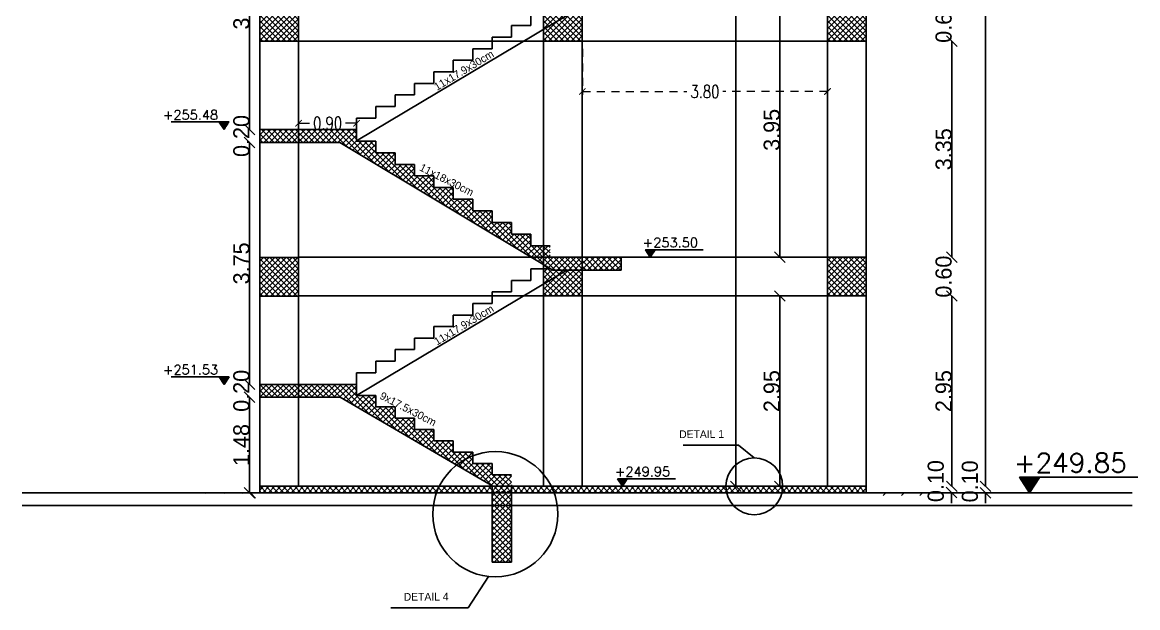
# Model space of a CAD drawing. Extents: x 166525 to 167198, y 178739 to 179747.
# Drawn here: x 166618.48 to 166635.77, y 179261.07 to 179270.14 of the extents above; entities that cross this region are included whole.
import ezdxf

# ---------------------------------------------------------------- set-up
doc = ezdxf.new("R2010")
doc.units = 0
doc.header["$MEASUREMENT"] = 0
for name, pattern in [('AUSGEZOGEN', [0]), ('HIDDEN2', [0.1875, 0.125, -0.0625]), ('VONLAYER', [0])]:
    doc.linetypes.add(name, pattern=pattern)
doc.layers.get('0').update_dxf_attribs({"linetype": 'CONTINUOUS'})
doc.layers.get('DEFPOINTS').update_dxf_attribs({"linetype": 'CONTINUOUS'})
for name, color, linetype in [('3', 4, 'CONTINUOUS'), ('concret', 5, 'CONTINUOUS'), ('EBENE0', 7, 'AUSGEZOGEN'), ('HATH', 253, 'CONTINUOUS'), ('outdim', 42, 'CONTINUOUS'), ('ST', 2, 'CONTINUOUS'), ('Stairs', 231, 'CONTINUOUS'), ('TEXTM', 2, 'CONTINUOUS'), ('TEXTS', 1, 'CONTINUOUS')]:
    doc.layers.add(name, color=color, linetype=linetype)
doc.layers.add('BEAM', color=6, linetype='CONTINUOUS', lineweight=13)
doc.layers.add('LAND CORNERS', color=255, linetype='CONTINUOUS', lineweight=25)
doc.styles.add('DIM', font='simplex.shx', dxfattribs={"width": 0.75})
doc.styles.add('ROMANS', font='romans.shx')
doc.dimstyles.new('mais 1-100 plan', dxfattribs={"dimtxt": 0.25, "dimasz": 0.1635, "dimexe": 0.18, "dimexo": 0.0625, "dimgap": 0, "dimtad": 1, "dimzin": 0, "dimdsep": 46, "dimtxsty": 'Standard', "dimblk": 'OBLIQUE', "dimcen": 0, "dimse1": 1, "dimse2": 1, "dimclrd": 8, "dimclrt": 4, "dimadec": 0, "dimazin": 0, "dimtfac": 1, "dimtix": 1, "dimtofl": 0, "dimtmove": 0, "dimatfit": 3, "dimldrblk": 'OBLIQUE', "dimfxl": 0.18, "dimtolj": 1, "dimtzin": 0, "dimarcsym": 0})
doc.dimstyles.new('MUTASIM', dxfattribs={"dimscale": 0.9995, "dimtxt": 0.2, "dimasz": 0.1, "dimexe": 0.05, "dimexo": 0.12, "dimgap": 0.05, "dimtad": 0, "dimzin": 0, "dimdsep": 46, "dimtxsty": 'DIM', "dimblk": 'ARCHTICK', "dimcen": 0.09, "dimclrd": 35, "dimclre": 33, "dimclrt": 256, "dimazin": 0, "dimtfac": 1, "dimtofl": 0, "dimtmove": 1, "dimatfit": 3, "dimfxl": 0.18, "dimtolj": 1, "dimtzin": 0, "dimlwd": 13, "dimlwe": 9, "dimarcsym": 0})
pattern_1 = [(45, (14487.087284, -1788.937945), (-0.044194173824, 0.044194173824), []), (135, (14487.087284, -1788.937945), (-0.044194173824, -0.044194173824), [])]

# ---------------------------------------------------------------- blocks, each defined once
blk = doc.blocks.new('_OBLIQUE')
at = {"color": 0, "linetype": 'ByBlock'}
blk.add_line((-0.5, -0.5), (0.5, 0.5), dxfattribs=at)
blk = doc.blocks.new('*D388')
at = {"layer": 'DEFPOINTS', "color": 0, "transparency": 16777216}
for p in [(166630.273, 179265.899), (166630.225, 179262.949), (166630.273, 179262.949)]:
    blk.add_point(p, dxfattribs=at)
at = {"layer": 'LAND CORNERS', "color": 8, "lineweight": -2, "transparency": 16777216}
blk.add_line((166630.225, 179265.899), (166630.225, 179262.949), dxfattribs=at)
at = {"layer": 'LAND CORNERS', "color": 8, "lineweight": -2, "transparency": 16777216, "xscale": 0.1635000000000001, "yscale": 0.1635000000000001, "zscale": 0.1635000000000001}
for p, rotation in [((166630.225, 179265.899), 90), ((166630.225, 179262.949), 270)]:
    blk.add_blockref('_OBLIQUE', p, dxfattribs=dict(at, rotation=rotation))
at = {"layer": 'LAND CORNERS', "color": 4, "transparency": 16777216, "insert": (166630.1, 179264.424), "char_height": 0.25, "attachment_point": 5, "rotation": 90}
blk.add_mtext('\\A1;2.95', dxfattribs=at)
blk = doc.blocks.new('*D389')
at = {"layer": 'DEFPOINTS', "color": 0, "transparency": 16777216}
for p in [(166630.225, 179270.449), (166630.225, 179270.449), (166630.225, 179266.499)]:
    blk.add_point(p, dxfattribs=at)
at = {"layer": 'LAND CORNERS', "color": 8, "lineweight": -2, "transparency": 16777216}
blk.add_line((166630.225, 179266.499), (166630.225, 179270.449), dxfattribs=at)
at = {"layer": 'LAND CORNERS', "color": 8, "lineweight": -2, "transparency": 16777216, "xscale": 0.1635000000000001, "yscale": 0.1635000000000001, "zscale": 0.1635000000000001}
for p, rotation in [((166630.225, 179270.449), 90), ((166630.225, 179266.499), 270)]:
    blk.add_blockref('_OBLIQUE', p, dxfattribs=dict(at, rotation=rotation))
at = {"layer": 'LAND CORNERS', "color": 4, "transparency": 16777216, "insert": (166630.1, 179268.474), "char_height": 0.25, "attachment_point": 5, "rotation": 90}
blk.add_mtext('\\A1;3.95', dxfattribs=at)
blk = doc.blocks.new('*D393')
at = {"layer": 'DEFPOINTS', "color": 0, "transparency": 16777216}
for p in [(166629.574, 179282.199), (166629.542, 179262.949), (166629.574, 179262.949)]:
    blk.add_point(p, dxfattribs=at)
at = {"layer": 'LAND CORNERS', "color": 8, "lineweight": -2, "transparency": 16777216}
blk.add_line((166629.542, 179282.199), (166629.542, 179262.949), dxfattribs=at)
at = {"layer": 'LAND CORNERS', "color": 8, "lineweight": -2, "transparency": 16777216, "xscale": 0.1635000000000001, "yscale": 0.1635000000000001, "zscale": 0.1635000000000001}
for p, rotation in [((166629.542, 179282.199), 90), ((166629.542, 179262.949), 270)]:
    blk.add_blockref('_OBLIQUE', p, dxfattribs=dict(at, rotation=rotation))
at = {"layer": 'LAND CORNERS', "color": 4, "transparency": 16777216, "insert": (166629.417, 179272.574), "char_height": 0.25, "attachment_point": 5, "rotation": 90}
blk.add_mtext('\\A1;19.25', dxfattribs=at)
blk = doc.blocks.new('*D394')
at = {"layer": 'DEFPOINTS', "color": 0, "transparency": 16777216}
for p in [(166631.879, 179265.899), (166632.89, 179265.899), (166631.879, 179262.949)]:
    blk.add_point(p, dxfattribs=at)
at = {"layer": 'LAND CORNERS', "color": 8, "lineweight": -2, "transparency": 16777216}
blk.add_line((166632.89, 179262.949), (166632.89, 179265.899), dxfattribs=at)
at = {"layer": 'LAND CORNERS', "color": 8, "lineweight": -2, "transparency": 16777216, "xscale": 0.1635000000000001, "yscale": 0.1635000000000001, "zscale": 0.1635000000000001}
for p, rotation in [((166632.89, 179265.899), 90), ((166632.89, 179262.949), 270)]:
    blk.add_blockref('_OBLIQUE', p, dxfattribs=dict(at, rotation=rotation))
at = {"layer": 'LAND CORNERS', "color": 4, "transparency": 16777216, "insert": (166632.765, 179264.424), "char_height": 0.25, "attachment_point": 5, "rotation": 90}
blk.add_mtext('\\A1;2.95', dxfattribs=at)
blk = doc.blocks.new('*D395')
at = {"layer": 'DEFPOINTS', "color": 0, "transparency": 16777216}
for p in [(166631.879, 179266.499), (166632.89, 179266.499), (166631.879, 179265.899)]:
    blk.add_point(p, dxfattribs=at)
at = {"layer": 'LAND CORNERS', "color": 8, "lineweight": -2, "transparency": 16777216}
for p, q in [((166632.89, 179266.499), (166632.89, 179266.662)), ((166632.89, 179265.899), (166632.89, 179265.735))]:
    blk.add_line(p, q, dxfattribs=at)
at = {"layer": 'LAND CORNERS', "color": 8, "lineweight": -2, "transparency": 16777216, "xscale": 0.1635000000000001, "yscale": 0.1635000000000001, "zscale": 0.1635000000000001}
for p, rotation in [((166632.89, 179266.499), 270), ((166632.89, 179265.899), 90)]:
    blk.add_blockref('_OBLIQUE', p, dxfattribs=dict(at, rotation=rotation))
at = {"layer": 'LAND CORNERS', "color": 4, "transparency": 16777216, "insert": (166632.765, 179266.199), "char_height": 0.25, "attachment_point": 5, "rotation": 90}
blk.add_mtext('\\A1;0.60', dxfattribs=at)
blk = doc.blocks.new('*D396')
at = {"layer": 'DEFPOINTS', "color": 0, "transparency": 16777216}
for p in [(166631.879, 179269.849), (166632.89, 179269.849), (166631.879, 179266.499)]:
    blk.add_point(p, dxfattribs=at)
at = {"layer": 'LAND CORNERS', "color": 8, "lineweight": -2, "transparency": 16777216}
blk.add_line((166632.89, 179266.499), (166632.89, 179269.849), dxfattribs=at)
at = {"layer": 'LAND CORNERS', "color": 8, "lineweight": -2, "transparency": 16777216, "xscale": 0.1635000000000001, "yscale": 0.1635000000000001, "zscale": 0.1635000000000001}
for p, rotation in [((166632.89, 179269.849), 90), ((166632.89, 179266.499), 270)]:
    blk.add_blockref('_OBLIQUE', p, dxfattribs=dict(at, rotation=rotation))
at = {"layer": 'LAND CORNERS', "color": 4, "transparency": 16777216, "insert": (166632.765, 179268.174), "char_height": 0.25, "attachment_point": 5, "rotation": 90}
blk.add_mtext('\\A1;3.35', dxfattribs=at)
blk = doc.blocks.new('*D397')
at = {"layer": 'DEFPOINTS', "color": 0, "transparency": 16777216}
for p in [(166631.879, 179270.449), (166632.89, 179270.449), (166631.879, 179269.849)]:
    blk.add_point(p, dxfattribs=at)
at = {"layer": 'LAND CORNERS', "color": 8, "lineweight": -2, "transparency": 16777216}
for p, q in [((166632.89, 179270.449), (166632.89, 179270.612)), ((166632.89, 179269.849), (166632.89, 179269.685))]:
    blk.add_line(p, q, dxfattribs=at)
at = {"layer": 'LAND CORNERS', "color": 8, "lineweight": -2, "transparency": 16777216, "xscale": 0.1635000000000001, "yscale": 0.1635000000000001, "zscale": 0.1635000000000001}
for p, rotation in [((166632.89, 179270.449), 270), ((166632.89, 179269.849), 90)]:
    blk.add_blockref('_OBLIQUE', p, dxfattribs=dict(at, rotation=rotation))
at = {"layer": 'LAND CORNERS', "color": 4, "transparency": 16777216, "insert": (166632.765, 179270.149), "char_height": 0.25, "attachment_point": 5, "rotation": 90}
blk.add_mtext('\\A1;0.60', dxfattribs=at)
blk = doc.blocks.new('*D404')
at = {"layer": 'DEFPOINTS', "color": 0, "transparency": 16777216}
for p in [(166632.86, 179288.512), (166632.89, 179262.949), (166633.414, 179262.949)]:
    blk.add_point(p, dxfattribs=at)
at = {"layer": 'LAND CORNERS', "color": 8, "lineweight": -2, "transparency": 16777216}
blk.add_line((166633.414, 179288.512), (166633.414, 179262.949), dxfattribs=at)
at = {"layer": 'LAND CORNERS', "color": 8, "lineweight": -2, "transparency": 16777216, "xscale": 0.1635000000000001, "yscale": 0.1635000000000001, "zscale": 0.1635000000000001}
for p, rotation in [((166633.414, 179288.512), 90), ((166633.414, 179262.949), 270)]:
    blk.add_blockref('_OBLIQUE', p, dxfattribs=dict(at, rotation=rotation))
at = {"layer": 'LAND CORNERS', "color": 4, "transparency": 16777216, "insert": (166633.289, 179275.731), "char_height": 0.25, "attachment_point": 5, "rotation": 90}
blk.add_mtext('\\A1;25.56', dxfattribs=at)
blk = doc.blocks.new('*D405')
at = {"layer": 'DEFPOINTS', "color": 0, "transparency": 16777216}
for p in [(166622.003, 179264.329), (166622.157, 179264.329), (166622.157, 179262.849)]:
    blk.add_point(p, dxfattribs=at)
at = {"layer": 'LAND CORNERS', "color": 8, "lineweight": -2, "transparency": 16777216}
blk.add_line((166622.003, 179262.849), (166622.003, 179264.329), dxfattribs=at)
at = {"layer": 'LAND CORNERS', "color": 8, "lineweight": -2, "transparency": 16777216, "xscale": 0.1635000000000001, "yscale": 0.1635000000000001, "zscale": 0.1635000000000001}
for p, rotation in [((166622.003, 179264.329), 90), ((166622.003, 179262.849), 270)]:
    blk.add_blockref('_OBLIQUE', p, dxfattribs=dict(at, rotation=rotation))
at = {"layer": 'LAND CORNERS', "color": 4, "transparency": 16777216, "insert": (166621.878, 179263.589), "char_height": 0.25, "attachment_point": 5, "rotation": 90}
blk.add_mtext('\\A1;1.48', dxfattribs=at)
blk = doc.blocks.new('*D406')
at = {"layer": 'DEFPOINTS', "color": 0, "transparency": 16777216}
for p in [(166622.003, 179264.529), (166622.163, 179264.529), (166622.163, 179264.329)]:
    blk.add_point(p, dxfattribs=at)
at = {"layer": 'LAND CORNERS', "color": 8, "lineweight": -2, "transparency": 16777216}
for p, q in [((166622.003, 179264.529), (166622.003, 179264.692)), ((166622.003, 179264.329), (166622.003, 179264.165))]:
    blk.add_line(p, q, dxfattribs=at)
at = {"layer": 'LAND CORNERS', "color": 8, "lineweight": -2, "transparency": 16777216, "xscale": 0.1635000000000001, "yscale": 0.1635000000000001, "zscale": 0.1635000000000001}
for p, rotation in [((166622.003, 179264.529), 270), ((166622.003, 179264.329), 90)]:
    blk.add_blockref('_OBLIQUE', p, dxfattribs=dict(at, rotation=rotation))
at = {"layer": 'LAND CORNERS', "color": 4, "transparency": 16777216, "insert": (166621.878, 179264.429), "char_height": 0.25, "attachment_point": 5, "rotation": 90}
blk.add_mtext('\\A1;0.20', dxfattribs=at)
blk = doc.blocks.new('*D407')
at = {"layer": 'DEFPOINTS', "color": 0, "transparency": 16777216}
for p in [(166622.003, 179268.279), (166622.163, 179268.279), (166622.163, 179264.529)]:
    blk.add_point(p, dxfattribs=at)
at = {"layer": 'LAND CORNERS', "color": 8, "lineweight": -2, "transparency": 16777216}
blk.add_line((166622.003, 179264.529), (166622.003, 179268.279), dxfattribs=at)
at = {"layer": 'LAND CORNERS', "color": 8, "lineweight": -2, "transparency": 16777216, "xscale": 0.1635000000000001, "yscale": 0.1635000000000001, "zscale": 0.1635000000000001}
for p, rotation in [((166622.003, 179268.279), 90), ((166622.003, 179264.529), 270)]:
    blk.add_blockref('_OBLIQUE', p, dxfattribs=dict(at, rotation=rotation))
at = {"layer": 'LAND CORNERS', "color": 4, "transparency": 16777216, "insert": (166621.878, 179266.404), "char_height": 0.25, "attachment_point": 5, "rotation": 90}
blk.add_mtext('\\A1;3.75', dxfattribs=at)
blk = doc.blocks.new('*D408')
at = {"layer": 'DEFPOINTS', "color": 0, "transparency": 16777216}
for p in [(166622.003, 179268.479), (166622.163, 179268.479), (166622.163, 179268.279)]:
    blk.add_point(p, dxfattribs=at)
at = {"layer": 'LAND CORNERS', "color": 8, "lineweight": -2, "transparency": 16777216}
for p, q in [((166622.003, 179268.479), (166622.003, 179268.642)), ((166622.003, 179268.279), (166622.003, 179268.115))]:
    blk.add_line(p, q, dxfattribs=at)
at = {"layer": 'LAND CORNERS', "color": 8, "lineweight": -2, "transparency": 16777216, "xscale": 0.1635000000000001, "yscale": 0.1635000000000001, "zscale": 0.1635000000000001}
for p, rotation in [((166622.003, 179268.479), 270), ((166622.003, 179268.279), 90)]:
    blk.add_blockref('_OBLIQUE', p, dxfattribs=dict(at, rotation=rotation))
at = {"layer": 'LAND CORNERS', "color": 4, "transparency": 16777216, "insert": (166621.878, 179268.379), "char_height": 0.25, "attachment_point": 5, "rotation": 90}
blk.add_mtext('\\A1;0.20', dxfattribs=at)
blk = doc.blocks.new('*D409')
at = {"layer": 'DEFPOINTS', "color": 0, "transparency": 16777216}
for p in [(166622.003, 179272.229), (166622.163, 179272.229), (166622.163, 179268.479)]:
    blk.add_point(p, dxfattribs=at)
at = {"layer": 'LAND CORNERS', "color": 8, "lineweight": -2, "transparency": 16777216}
blk.add_line((166622.003, 179268.479), (166622.003, 179272.229), dxfattribs=at)
at = {"layer": 'LAND CORNERS', "color": 8, "lineweight": -2, "transparency": 16777216, "xscale": 0.1635000000000001, "yscale": 0.1635000000000001, "zscale": 0.1635000000000001}
for p, rotation in [((166622.003, 179272.229), 90), ((166622.003, 179268.479), 270)]:
    blk.add_blockref('_OBLIQUE', p, dxfattribs=dict(at, rotation=rotation))
at = {"layer": 'LAND CORNERS', "color": 4, "transparency": 16777216, "insert": (166621.878, 179270.354), "char_height": 0.25, "attachment_point": 5, "rotation": 90}
blk.add_mtext('\\A1;3.75', dxfattribs=at)
blk = doc.blocks.new('_ARCHTICK')
at = {"color": 0, "linetype": 'ByBlock', "const_width": 0.15}
blk.add_lwpolyline([(-0.5, -0.5), (0.5, 0.5)], dxfattribs=at)
blk = doc.blocks.new('*D866')
at = {"layer": 'BEAM', "color": 33, "linetype": 'Continuous', "lineweight": 9, "transparency": 16777216}
for p, q in [((166622.763, 179268.594), (166622.763, 179268.627)), ((166623.663, 179268.594), (166623.663, 179268.627))]:
    blk.add_line(p, q, dxfattribs=at)
at = {"layer": 'BEAM', "color": 35, "linetype": 'Continuous', "lineweight": 13, "transparency": 16777216}
for p, q in [((166622.763, 179268.577), (166622.934, 179268.577)), ((166623.663, 179268.577), (166623.491, 179268.577))]:
    blk.add_line(p, q, dxfattribs=at)
at = {"layer": 'DEFPOINTS', "color": 0, "linetype": 'Continuous', "transparency": 16777216}
for p in [(166622.763, 179268.474), (166623.663, 179268.577), (166623.663, 179268.474)]:
    blk.add_point(p, dxfattribs=at)
at = {"layer": 'BEAM', "color": 35, "linetype": 'Continuous', "lineweight": 13, "transparency": 16777216, "xscale": 0.09995000000000001, "yscale": 0.09995000000000001, "zscale": 0.09995000000000001, "rotation": 180}
blk.add_blockref('_ARCHTICK', (166622.763, 179268.577), dxfattribs=at)
at = {"layer": 'BEAM', "color": 35, "linetype": 'Continuous', "lineweight": 13, "transparency": 16777216, "xscale": 0.09995000000000001, "yscale": 0.09995000000000001, "zscale": 0.09995000000000001}
blk.add_blockref('_ARCHTICK', (166623.663, 179268.577), dxfattribs=at)
at = {"layer": 'BEAM', "linetype": 'Continuous', "transparency": 16777216, "insert": (166623.213, 179268.577), "char_height": 0.1999, "attachment_point": 5, "style": 'DIM'}
blk.add_mtext('\\A1;0.90', dxfattribs=at)
blk = doc.blocks.new('*D882')
at = {"layer": 'BEAM', "color": 33, "linetype": 'HIDDEN2', "lineweight": 9, "transparency": 16777216}
for p, q in [((166627.163, 179269.729), (166627.163, 179269.018)), ((166630.963, 179269.729), (166630.963, 179269.018))]:
    blk.add_line(p, q, dxfattribs=at)
at = {"layer": 'BEAM', "color": 35, "linetype": 'HIDDEN2', "lineweight": 13, "transparency": 16777216}
for p, q in [((166627.163, 179269.068), (166628.784, 179269.068)), ((166630.963, 179269.068), (166629.341, 179269.068))]:
    blk.add_line(p, q, dxfattribs=at)
at = {"layer": 'DEFPOINTS', "color": 0, "linetype": 'HIDDEN2', "transparency": 16777216}
for p in [(166627.163, 179269.849), (166630.963, 179269.849), (166630.963, 179269.068)]:
    blk.add_point(p, dxfattribs=at)
at = {"layer": 'BEAM', "color": 35, "linetype": 'HIDDEN2', "lineweight": 13, "transparency": 16777216, "xscale": 0.09995000000000001, "yscale": 0.09995000000000001, "zscale": 0.09995000000000001, "rotation": 180}
blk.add_blockref('_ARCHTICK', (166627.163, 179269.068), dxfattribs=at)
at = {"layer": 'BEAM', "color": 35, "linetype": 'HIDDEN2', "lineweight": 13, "transparency": 16777216, "xscale": 0.09995000000000001, "yscale": 0.09995000000000001, "zscale": 0.09995000000000001}
blk.add_blockref('_ARCHTICK', (166630.963, 179269.068), dxfattribs=at)
at = {"layer": 'BEAM', "linetype": 'HIDDEN2', "transparency": 16777216, "insert": (166629.063, 179269.068), "char_height": 0.1999, "attachment_point": 5, "style": 'DIM'}
blk.add_mtext('\\A1;3.80', dxfattribs=at)

msp = doc.modelspace()

# ---------------------------------------------------------------- hatches: boundary and pattern name
at = {"layer": 'HATH'}
h = msp.add_hatch(dxfattribs=at)
h.set_pattern_fill('ANSI37', color=256, scale=0.5, style=0)
h.set_pattern_definition([(45, (14955.832974, 20271.296264), (-0.044194173824, 0.044194173824), []), (135, (14955.832974, 20271.296264), (-0.044194173824, -0.044194173824), [])])
h.paths.add_polyline_path([(166627.76265, 179266.29882), (166627.76265, 179266.49882), (166627.16265, 179266.49882), (166627.16265, 179266.29882)])
h.paths.add_polyline_path([(166627.16265, 179270.44882), (166627.16265, 179270.24782), (166627.76265, 179270.24782), (166627.76265, 179270.44882)])
h.paths.add_polyline_path([(166627.16265, 179274.39882), (166627.16265, 179274.19682), (166627.76265, 179274.19682), (166627.76265, 179274.39882)])
h.paths.add_polyline_path([(166627.16265, 179278.34882), (166627.16265, 179278.14582), (166627.76265, 179278.14582), (166627.76265, 179278.34882)])
h = msp.add_hatch(dxfattribs=at)
h.set_pattern_fill('ANSI37', color=256, scale=0.5, style=0)
h.set_pattern_definition(pattern_1)
h.paths.add_polyline_path([(166626.66265, 179266.67882), (166626.36265, 179266.67882), (166626.36265, 179266.85882), (166626.06265, 179266.85882), (166626.06265, 179267.03882), (166625.76265, 179267.03882), (166625.76265, 179267.21882), (166625.46265, 179267.21882), (166625.46265, 179267.39882), (166625.16265, 179267.39882), (166625.16265, 179267.57882), (166624.86265, 179267.57882), (166624.86265, 179267.75882), (166624.56265, 179267.75882), (166624.56265, 179267.93882), (166624.26265, 179267.93882), (166624.26265, 179268.11882), (166623.96265, 179268.11882), (166623.96265, 179268.29882), (166623.66265, 179268.29882), (166623.66265, 179268.47882), (166622.76265, 179268.47882), (166622.76265, 179268.27882), (166623.40443, 179268.27882), (166626.3711, 179266.49882), (166626.66265, 179266.49882)])
h.paths.add_polyline_path([(166622.76265, 179268.47882), (166622.16265, 179268.47882), (166622.16265, 179268.27882), (166622.76265, 179268.27882)])
h.paths.add_polyline_path([(166626.36265, 179270.80782), (166626.06265, 179270.80782), (166626.06265, 179270.98782), (166625.76265, 179270.98782), (166625.76265, 179271.16782), (166625.46265, 179271.16782), (166625.46265, 179271.34782), (166625.16265, 179271.34782), (166625.16265, 179271.52782), (166624.86265, 179271.52782), (166624.86265, 179271.70782), (166624.56265, 179271.70782), (166624.56265, 179271.88782), (166624.26265, 179271.88782), (166624.26265, 179272.06782), (166623.96265, 179272.06782), (166623.96265, 179272.24782), (166623.66265, 179272.24782), (166623.66265, 179272.42782), (166622.76265, 179272.42782), (166622.76265, 179272.22782), (166623.40443, 179272.22782), (166626.36943, 179270.44882), (166626.66265, 179270.44882), (166626.66265, 179270.62782), (166626.36265, 179270.62782)])
h.paths.add_polyline_path([(166624.58652, 179267.83702), (166625.55165, 179267.35233), (166625.63243, 179267.51319), (166624.6673, 179267.99787)], flags=25)
h.paths.add_polyline_path([(166626.56265, 179270.33289), (166626.56265, 179270.44882), (166626.36943, 179270.44882)])
h.paths.add_polyline_path([(166627.16265, 179270.44882), (166627.16265, 179270.44557), (166627.76265, 179270.44557), (166627.76265, 179270.44882)])
h.paths.add_polyline_path([(166626.56265, 179266.38389), (166626.56265, 179266.49882), (166626.3711, 179266.49882)])
h = msp.add_hatch(dxfattribs=at)
h.set_pattern_fill('ANSI37', color=256, scale=0.5, style=0)
h.set_pattern_definition([(45, (160972.57435, 180356.52566), (-0.0441941738, 0.0441941738), []), (135, (160972.57435, 180356.52566), (-0.0441941738, -0.0441941738), [])])
h.paths.add_polyline_path([(166622.16265, 179270.44882), (166622.76265, 179270.44882), (166622.76265, 179269.84882), (166622.16265, 179269.84882)])
h = msp.add_hatch(dxfattribs=at)
h.set_pattern_fill('ANSI37', color=256, scale=0.5, style=0)
h.set_pattern_definition([(45, (160976.97435, 180356.52566), (-0.0441941738, 0.0441941738), []), (135, (160976.97435, 180356.52566), (-0.0441941738, -0.0441941738), [])])
h.paths.add_polyline_path([(166626.56265, 179270.44882), (166627.16265, 179270.44882), (166627.16265, 179269.84882), (166626.56265, 179269.84882)])
h = msp.add_hatch(dxfattribs=at)
h.set_pattern_fill('ANSI37', color=256, scale=0.5, style=0)
h.set_pattern_definition([(45, (160981.37435, 180356.52566), (-0.0441941738, 0.0441941738), []), (135, (160981.37435, 180356.52566), (-0.0441941738, -0.0441941738), [])])
h.paths.add_polyline_path([(166630.96265, 179270.44882), (166631.56265, 179270.44882), (166631.56265, 179269.84882), (166630.96265, 179269.84882)])
h = msp.add_hatch(dxfattribs=at)
h.set_pattern_fill('ANSI37', color=256, scale=0.5, style=0)
h.set_pattern_definition([(45, (160972.57435, 180352.57197), (-0.0441941738, 0.0441941738), []), (135, (160972.57435, 180352.57197), (-0.0441941738, -0.0441941738), [])])
h.paths.add_polyline_path([(166622.16265, 179266.49513), (166622.76265, 179266.49513), (166622.76265, 179265.89513), (166622.16265, 179265.89513)])
h = msp.add_hatch(dxfattribs=at)
h.set_pattern_fill('ANSI37', color=256, scale=0.5, style=0)
h.set_pattern_definition([(45, (160976.97435, 180352.57566), (-0.0441941738, 0.0441941738), []), (135, (160976.97435, 180352.57566), (-0.0441941738, -0.0441941738), [])])
h.paths.add_polyline_path([(166626.56265, 179266.49882), (166627.16265, 179266.49882), (166627.16265, 179265.89882), (166626.56265, 179265.89882)])
h = msp.add_hatch(dxfattribs=at)
h.set_pattern_fill('ANSI37', color=256, scale=0.5, style=0)
h.set_pattern_definition([(45, (160981.37435, 180352.57566), (-0.0441941738, 0.0441941738), []), (135, (160981.37435, 180352.57566), (-0.0441941738, -0.0441941738), [])])
h.paths.add_polyline_path([(166630.96265, 179266.49882), (166631.56265, 179266.49882), (166631.56265, 179265.89882), (166630.96265, 179265.89882)])
h = msp.add_hatch(dxfattribs=at)
h.set_pattern_fill('ANSI37', color=256, scale=0.5, style=0)
h.set_pattern_definition(pattern_1)
h.paths.add_polyline_path([(166625.46265, 179263.30382), (166625.46265, 179263.47882), (166625.16265, 179263.47882), (166625.16265, 179263.65382), (166624.86265, 179263.65382), (166624.86265, 179263.82882), (166624.56265, 179263.82882), (166624.56265, 179264.00382), (166624.26265, 179264.00382), (166624.26265, 179264.17882), (166623.96265, 179264.17882), (166623.96265, 179264.35382), (166623.66265, 179264.35382), (166623.66265, 179264.52882), (166622.96265, 179264.52882), (166622.76265, 179264.52882), (166622.76265, 179264.32882), (166623.40781, 179264.32882), (166625.77352, 179262.94882), (166626.06265, 179262.94882), (166626.06265, 179263.12882), (166625.76265, 179263.12882), (166625.76265, 179263.30382)])
h.paths.add_polyline_path([(166622.76265, 179264.32882), (166622.76265, 179264.52882), (166622.16265, 179264.52882), (166622.16265, 179264.32882)])
h = msp.add_hatch(dxfattribs=at)
h.set_pattern_fill('ANSI37', color=256, scale=0.5, style=0)
h.set_pattern_definition([(45, (14870.36192, 20262.27305), (-0.044194173824, 0.044194173824), []), (135, (14870.36192, 20262.27305), (-0.044194173824, -0.044194173824), [])])
h.paths.add_polyline_path([(166631.56265, 179262.94882), (166622.16265, 179262.94882), (166622.16265, 179262.84882), (166631.56265, 179262.84882)])
at = {"layer": 'HATH', "linetype": 'Continuous'}
h = msp.add_hatch(dxfattribs=at)
h.set_pattern_fill('ANSI37', color=256, scale=0.5, style=0)
h.set_pattern_definition([(45, (2.13545, -128.96928), (-0.044194173824, 0.044194173824), []), (135, (2.13545, -128.96928), (-0.044194173824, -0.044194173824), [])])
h.paths.add_polyline_path([(166626.06265, 179262.87082), (166625.76265, 179262.87082), (166625.76265, 179261.77082), (166626.06265, 179261.77082)])
at = {"layer": 'TEXTS'}
h = msp.add_hatch(dxfattribs=at)
h.set_pattern_fill('ANSI31', color=0, scale=0.0147)
h.set_pattern_definition([(45, (92277.1075477, 101283.4486069), (-0.00129930871043, 0.00129930871043), [])])
h.paths.add_polyline_path([(166621.53447, 179268.59545), (166621.68648, 179268.59642), (166621.61113, 179268.47882)])
h = msp.add_hatch(dxfattribs=at)
h.set_pattern_fill('ANSI31', color=0, scale=0.0147)
h.set_pattern_definition([(45, (92263.987073, 101281.4686069), (-0.00129930871043, 0.00129930871043), [])])
h.paths.add_polyline_path([(166628.29206, 179266.61545), (166628.14005, 179266.61642), (166628.2154, 179266.49882)])
h = msp.add_hatch(dxfattribs=at)
h.set_pattern_fill('ANSI31', color=0, scale=0.0147)
h.set_pattern_definition([(45, (92277.1078435, 101279.4981569), (-0.00129930871043, 0.00129930871043), [])])
h.paths.add_polyline_path([(166621.53477, 179264.645), (166621.68678, 179264.64597), (166621.61143, 179264.52837)])
h = msp.add_hatch(dxfattribs=at)
h.set_pattern_fill('ANSI31', color=0, scale=0.0147)
h.set_pattern_definition([(45, (92263.5551351, 101277.9186069), (-0.00129930871043, 0.00129930871043), [])])
h.paths.add_polyline_path([(166627.86012, 179263.06545), (166627.70811, 179263.06642), (166627.78346, 179262.94882)])
h = msp.add_hatch(dxfattribs=at)
h.set_pattern_fill('ANSI31', color=0, scale=0.03)
h.set_pattern_definition([(45, (14870.3619227, 20109.725935), (-0.00265165042945, 0.00265165042945), [])])
h.paths.add_polyline_path([(166634.24966, 179263.08684), (166633.93943, 179263.08882), (166634.09321, 179262.84882)])

# ---------------------------------------------------------------- linework, layer by layer
at = {"color": 8, "linetype": 'Continuous'}
for p, q in [((166629.58622, 179263.58659), (166628.72741, 179263.58659)), ((166629.828, 179263.38934), (166629.58622, 179263.58659))]:
    msp.add_line(p, q, dxfattribs=at)
at = {"color": 2, "linetype": 'Continuous'}
for p, q in [((166625.76265, 179262.95929), (166625.76265, 179261.77082)), ((166626.06265, 179262.97082), (166626.06265, 179261.77082)), ((166626.06265, 179261.77082), (166625.76265, 179261.77082))]:
    msp.add_line(p, q, dxfattribs=at)
msp.add_circle((166629.828, 179262.94882), 0.44052, dxfattribs=at)
at = {"layer": 'concret'}
for points in [[(166622.16265, 179270.44882), (166622.76265, 179270.44882), (166622.76265, 179269.84882), (166622.16265, 179269.84882)], [(166626.56265, 179270.44882), (166627.16265, 179270.44882), (166627.16265, 179269.84882), (166626.56265, 179269.84882)], [(166630.96265, 179270.44882), (166631.56265, 179270.44882), (166631.56265, 179269.84882), (166630.96265, 179269.84882)], [(166622.16265, 179266.49513), (166622.76265, 179266.49513), (166622.76265, 179265.89513), (166622.16265, 179265.89513)], [(166626.56265, 179266.49882), (166627.16265, 179266.49882), (166627.16265, 179265.89882), (166626.56265, 179265.89882)], [(166630.96265, 179266.49882), (166631.56265, 179266.49882), (166631.56265, 179265.89882), (166630.96265, 179265.89882)]]:
    msp.add_lwpolyline(points, close=True, dxfattribs=at)
at = {"layer": 'EBENE0', "color": 3, "linetype": 'AUSGEZOGEN'}
for p, q in [((166622.16265, 179266.49882), (166622.16265, 179281.89882)), ((166622.16265, 179266.49882), (166622.16265, 179281.89882)), ((166631.56265, 179262.94882), (166631.56265, 179281.89557)), ((166622.76265, 179268.47382), (166622.76265, 179269.84882)), ((166622.76265, 179269.84882), (166626.56265, 179269.84882)), ((166622.76265, 179268.27382), (166622.76265, 179269.84882)), ((166622.76265, 179269.84882), (166626.56265, 179269.84882)), ((166626.56265, 179269.84882), (166626.56265, 179266.49882)), ((166626.56265, 179269.84882), (166626.56265, 179266.49882)), ((166627.16265, 179269.84882), (166630.96265, 179269.84882)), ((166627.16265, 179269.84882), (166627.16265, 179266.49882)), ((166627.16265, 179269.84882), (166630.96265, 179269.84882)), ((166627.16265, 179269.84882), (166627.16265, 179266.49882)), ((166630.96265, 179266.49882), (166630.96265, 179269.84882)), ((166630.96265, 179266.49882), (166630.96265, 179269.84882)), ((166631.56265, 179262.94882), (166631.56265, 179269.37927)), ((166631.56265, 179262.84882), (166631.56265, 179269.37927)), ((166622.76265, 179266.49882), (166622.76265, 179268.27382)), ((166622.76265, 179266.49882), (166622.76265, 179268.27382)), ((166622.76265, 179266.49882), (166622.76265, 179268.04882)), ((166622.76265, 179266.49882), (166622.76265, 179268.04882)), ((166622.16265, 179262.84882), (166622.16265, 179266.49882)), ((166622.16265, 179262.84882), (166622.16265, 179266.49882)), ((166622.76265, 179266.49882), (166626.56265, 179266.49882)), ((166622.76265, 179266.49882), (166626.56265, 179266.49882)), ((166627.16265, 179266.49882), (166630.96265, 179266.49882)), ((166627.16265, 179266.49882), (166630.96265, 179266.49882)), ((166622.76265, 179264.69882), (166622.76265, 179265.89882)), ((166622.76265, 179265.89882), (166626.56265, 179265.89882)), ((166622.76265, 179262.94882), (166622.76265, 179265.89882)), ((166622.76265, 179265.89882), (166626.56265, 179265.89882)), ((166626.56265, 179265.89882), (166626.56265, 179262.94882)), ((166626.56265, 179265.89882), (166626.56265, 179262.94882)), ((166627.16265, 179265.89882), (166627.16265, 179262.94882)), ((166627.16265, 179265.89882), (166630.96265, 179265.89882)), ((166627.16265, 179265.89882), (166627.16265, 179262.94882)), ((166627.16265, 179265.89882), (166630.96265, 179265.89882)), ((166630.96265, 179262.94882), (166630.96265, 179265.89882)), ((166630.96265, 179262.94882), (166630.96265, 179265.89882)), ((166630.96265, 179262.94882), (166630.96265, 179265.29882)), ((166630.96265, 179262.94882), (166630.96265, 179265.29882))]:
    msp.add_line(p, q, dxfattribs=at)
at = {"layer": 'EBENE0', "color": 1, "linetype": 'AUSGEZOGEN'}
for p, q in [((166631.56265, 179262.94882), (166622.16265, 179262.94882)), ((166622.16265, 179262.84882), (166618.48051, 179262.84882)), ((166622.16265, 179262.84882), (166618.48051, 179262.84882)), ((166620.99814, 179262.84882), (166619.27379, 179262.84882)), ((166620.99814, 179262.84882), (166619.27379, 179262.84882)), ((166621.31942, 179262.83801), (166621.33023, 179262.84882)), ((166621.31942, 179262.83801), (166621.33023, 179262.84882)), ((166621.60226, 179262.83801), (166621.61307, 179262.84882)), ((166621.60226, 179262.83801), (166621.61307, 179262.84882)), ((166621.8851, 179262.83801), (166621.89592, 179262.84882)), ((166621.8851, 179262.83801), (166621.89592, 179262.84882)), ((166622.09723, 179262.7673), (166622.02652, 179262.83801)), ((166622.09723, 179262.7673), (166622.02652, 179262.83801)), ((166622.16265, 179262.84331), (166622.15713, 179262.84882)), ((166622.16265, 179262.84331), (166622.15713, 179262.84882)), ((166631.56265, 179262.84882), (166622.16265, 179262.84882)), ((166631.56265, 179262.84882), (166635.68611, 179262.84882)), ((166631.56265, 179262.84882), (166635.68611, 179262.84882)), ((166631.82909, 179262.80872), (166631.8692, 179262.84882)), ((166631.82909, 179262.80872), (166631.8692, 179262.84882)), ((166632.11194, 179262.80872), (166632.15204, 179262.84882)), ((166632.11194, 179262.80872), (166632.15204, 179262.84882)), ((166632.17265, 179262.84882), (166633.83912, 179262.84882)), ((166632.17265, 179262.84882), (166633.83912, 179262.84882)), ((166632.17265, 179262.84882), (166633.83912, 179262.84882)), ((166632.17265, 179262.84882), (166633.83912, 179262.84882)), ((166632.39478, 179262.80872), (166632.43488, 179262.84882)), ((166632.39478, 179262.80872), (166632.43488, 179262.84882)), ((166622.16265, 179262.64882), (166618.48051, 179262.64882)), ((166631.56265, 179262.64882), (166622.16265, 179262.64882)), ((166631.56265, 179262.64882), (166635.68611, 179262.64882))]:
    msp.add_line(p, q, dxfattribs=at)
at = {"layer": 'LAND CORNERS', "color": 8}
for p, q in [((166632.88567, 179262.85335), (166632.88567, 179262.68985)), ((166633.41396, 179262.84882), (166633.41396, 179262.68532))]:
    msp.add_line(p, q, dxfattribs=at)
at = {"layer": 'outdim'}
for p, q in [((166625.70994, 179261.55116), (166625.39358, 179261.06707)), ((166625.39358, 179261.06707), (166624.19185, 179261.06707))]:
    msp.add_line(p, q, dxfattribs=at)
msp.add_circle((166625.81372, 179262.51574), 0.97015, dxfattribs=at)
at = {"layer": 'ST'}
for p, q in [((166622.16265, 179268.47882), (166622.16265, 179268.27882)), ((166622.16265, 179268.27882), (166622.71503, 179268.27882)), ((166626.26265, 179266.54882), (166626.26265, 179266.54882)), ((166627.16265, 179266.49882), (166626.26265, 179266.49882)), ((166627.16265, 179266.29882), (166627.16265, 179266.49882)), ((166627.76265, 179266.29882), (166626.70443, 179266.29882)), ((166622.16265, 179264.52882), (166622.16265, 179264.32882)), ((166622.76265, 179264.52882), (166622.16265, 179264.52882)), ((166622.16265, 179264.32882), (166623.40781, 179264.32882))]:
    msp.add_line(p, q, dxfattribs=at)
at = {"layer": 'Stairs'}
for p, q in [((166626.66265, 179266.54882), (166626.66265, 179266.54882)), ((166626.26265, 179266.49882), (166626.31265, 179266.49882)), ((166626.66265, 179266.49882), (166626.71265, 179266.49882)), ((166625.76265, 179262.99882), (166625.76265, 179262.99882))]:
    msp.add_line(p, q, dxfattribs=at)
at = {"layer": 'Stairs', "linetype": 'VONLAYER'}
for p, q in [((166627.16265, 179266.49882), (166626.26265, 179266.49882)), ((166627.16265, 179266.49882), (166626.26265, 179266.49882)), ((166626.26265, 179266.49882), (166626.31265, 179266.49882))]:
    msp.add_line(p, q, dxfattribs=at)
at = {"layer": 'TEXTS'}
for p, q in [((166623.66265, 179268.30415), (166626.9202, 179270.24782)), ((166626.36265, 179270.08982), (166626.36265, 179270.26882)), ((166626.06265, 179269.91082), (166626.06265, 179270.08982)), ((166626.06265, 179270.08982), (166626.36265, 179270.08982)), ((166625.76265, 179269.73182), (166625.76265, 179269.91082)), ((166625.76265, 179269.91082), (166626.06265, 179269.91082)), ((166625.46265, 179269.55282), (166625.46265, 179269.73182)), ((166625.46265, 179269.73182), (166625.76265, 179269.73182)), ((166625.16265, 179269.37382), (166625.16265, 179269.55282)), ((166625.16265, 179269.55282), (166625.46265, 179269.55282)), ((166624.86265, 179269.19482), (166624.86265, 179269.37382)), ((166624.86265, 179269.37382), (166625.16265, 179269.37382)), ((166624.56265, 179269.01582), (166624.56265, 179269.19482)), ((166624.56265, 179269.19482), (166624.86265, 179269.19482)), ((166624.26265, 179268.83682), (166624.26265, 179269.01582)), ((166624.26265, 179269.01582), (166624.56265, 179269.01582)), ((166623.96265, 179268.65782), (166623.96265, 179268.83682)), ((166623.96265, 179268.83682), (166624.26265, 179268.83682)), ((166623.66265, 179268.47882), (166623.66265, 179268.65782)), ((166623.66265, 179268.65782), (166623.96265, 179268.65782)), ((166623.66265, 179268.47882), (166622.16265, 179268.47882)), ((166623.66265, 179268.29882), (166623.66265, 179268.47882)), ((166623.40443, 179268.27882), (166622.16265, 179268.27882)), ((166623.40443, 179268.27882), (166626.70443, 179266.29882)), ((166623.96265, 179268.29882), (166623.66265, 179268.29882)), ((166623.96265, 179268.11882), (166623.96265, 179268.29882)), ((166624.26265, 179268.11882), (166623.96265, 179268.11882)), ((166624.26265, 179267.93882), (166624.26265, 179268.11882)), ((166624.56265, 179267.93882), (166624.26265, 179267.93882)), ((166624.56265, 179267.75882), (166624.56265, 179267.93882)), ((166624.86265, 179267.75882), (166624.56265, 179267.75882)), ((166624.86265, 179267.57882), (166624.86265, 179267.75882)), ((166625.16265, 179267.57882), (166624.86265, 179267.57882)), ((166625.16265, 179267.39882), (166625.16265, 179267.57882)), ((166625.16265, 179267.39882), (166625.46265, 179267.39882)), ((166625.46265, 179267.21882), (166625.46265, 179267.39882)), ((166625.76265, 179267.21882), (166625.46265, 179267.21882)), ((166625.76265, 179267.03882), (166625.76265, 179267.21882)), ((166626.06265, 179267.03882), (166625.76265, 179267.03882)), ((166626.06265, 179266.85882), (166626.06265, 179267.03882)), ((166626.36265, 179266.85882), (166626.06265, 179266.85882)), ((166626.36265, 179266.67882), (166626.36265, 179266.85882)), ((166626.66265, 179266.67882), (166626.36265, 179266.67882)), ((166623.66265, 179264.35515), (166626.9202, 179266.29882)), ((166626.36265, 179266.14082), (166626.36265, 179266.31982)), ((166626.36265, 179266.31982), (166626.66265, 179266.31982)), ((166626.06265, 179265.96182), (166626.06265, 179266.14082)), ((166626.06265, 179266.14082), (166626.36265, 179266.14082)), ((166625.76265, 179265.78282), (166625.76265, 179265.96182)), ((166625.76265, 179265.96182), (166626.06265, 179265.96182)), ((166625.46265, 179265.60382), (166625.46265, 179265.78282)), ((166625.46265, 179265.78282), (166625.76265, 179265.78282)), ((166625.16265, 179265.42482), (166625.16265, 179265.60382)), ((166625.16265, 179265.60382), (166625.46265, 179265.60382)), ((166624.86265, 179265.24582), (166624.86265, 179265.42482)), ((166624.86265, 179265.42482), (166625.16265, 179265.42482)), ((166624.56265, 179265.06682), (166624.56265, 179265.24582)), ((166624.56265, 179265.24582), (166624.86265, 179265.24582)), ((166624.26265, 179264.88782), (166624.26265, 179265.06682)), ((166624.26265, 179265.06682), (166624.56265, 179265.06682)), ((166623.96265, 179264.70882), (166623.96265, 179264.88782)), ((166623.96265, 179264.88782), (166624.26265, 179264.88782)), ((166623.66265, 179264.70882), (166623.96265, 179264.70882)), ((166623.66265, 179264.52882), (166623.66265, 179264.70882)), ((166623.66265, 179264.52882), (166622.76265, 179264.52882)), ((166623.66265, 179264.52882), (166623.66265, 179264.35382)), ((166623.40781, 179264.32882), (166625.77352, 179262.94882)), ((166623.66265, 179264.35382), (166623.96265, 179264.35382)), ((166623.96265, 179264.35382), (166623.96265, 179264.17882)), ((166623.96265, 179264.17882), (166624.26265, 179264.17882)), ((166624.26265, 179264.17882), (166624.26265, 179264.00382)), ((166624.26265, 179264.00382), (166624.56265, 179264.00382)), ((166624.56265, 179264.00382), (166624.56265, 179263.82882)), ((166624.56265, 179263.82882), (166624.86265, 179263.82882)), ((166624.86265, 179263.82882), (166624.86265, 179263.65382)), ((166624.86265, 179263.65382), (166625.16265, 179263.65382)), ((166625.16265, 179263.65382), (166625.16265, 179263.47882)), ((166625.16265, 179263.47882), (166625.46265, 179263.47882)), ((166625.46265, 179263.47882), (166625.46265, 179263.30382)), ((166625.46265, 179263.30382), (166625.76265, 179263.30382)), ((166625.76265, 179263.30382), (166625.76265, 179263.12882)), ((166625.76265, 179263.12882), (166626.06265, 179263.12882)), ((166625.66265, 179262.94882), (166625.96265, 179262.94882))]:
    msp.add_line(p, q, dxfattribs=at)
at = {"layer": 'TEXTS', "color": 0}
for p, q in [((166621.68648, 179268.59642), (166620.78822, 179268.59642)), ((166621.61113, 179268.47882), (166621.53447, 179268.59545)), ((166628.2154, 179266.49882), (166628.14005, 179266.61642)), ((166628.14005, 179266.61642), (166629.03831, 179266.61642)), ((166628.2154, 179266.49882), (166628.29206, 179266.61545)), ((166621.68678, 179264.64597), (166620.78852, 179264.64597)), ((166621.61143, 179264.52837), (166621.53477, 179264.645)), ((166621.61143, 179264.52837), (166621.68678, 179264.64597)), ((166627.78346, 179262.94882), (166627.70811, 179263.06642)), ((166627.70811, 179263.06642), (166628.60637, 179263.06642)), ((166627.78346, 179262.94882), (166627.86012, 179263.06545)), ((166634.09321, 179262.84882), (166633.93943, 179263.08882)), ((166633.93943, 179263.08882), (166635.77261, 179263.08882)), ((166634.09321, 179262.84882), (166634.24966, 179263.08684))]:
    msp.add_line(p, q, dxfattribs=at)
at = {"layer": 'TEXTS', "color": 2}
msp.add_line((166627.76265, 179266.29882), (166627.76265, 179266.49882), dxfattribs=at)

# ---------------------------------------------------------------- block references
at = {"layer": 'LAND CORNERS', "color": 8, "xscale": 0.1634999999951106, "yscale": 0.1634999999951106, "zscale": 0.1634999999951106, "rotation": 90}
for p in [(166632.88567, 179262.85335), (166633.41396, 179262.84882)]:
    msp.add_blockref('_OBLIQUE', p, dxfattribs=at)

# ---------------------------------------------------------------- texts
at = {"layer": '3', "color": 7, "linetype": 'Continuous', "style": 'ROMANS'}
for s, height, p in [('+255.48', 0.147, (166620.65981, 179268.63312)), ('+253.50', 0.147, (166628.09872, 179266.65312)), ('+251.53', 0.147, (166620.6601, 179264.68267)), ('+249.85', 0.3, (166633.85508, 179263.16371)), ('+249.95', 0.147, (166627.66678, 179263.10312))]:
    msp.add_text(s, height=height, dxfattribs=at).set_placement(p)
at = {"layer": 'LAND CORNERS', "color": 4, "char_height": 0.25, "attachment_point": 5, "rotation": 90}
for insert in [(166632.643, 179263.02936), (166633.1713, 179263.02483)]:
    msp.add_mtext('\\A1;0.10', dxfattribs=dict(at, insert=insert))
at = {"layer": 'TEXTM', "color": 4}
for s, rotation, p in [('11x17.9x30cm', 31.062923, (166624.90992, 179269.07817)), ('11x18x30cm', 333.334167, (166624.62679, 179267.85036)), ('11x17.9x30cm', 31.062923, (166624.90992, 179265.12917)), ('9x17.5x30cm', 332.726694, (166624.01101, 179264.31274)), ('DETAIL 1', 0.360658, (166628.66443, 179263.69557)), ('DETAIL 4', 0.360658, (166624.39376, 179261.17472))]:
    msp.add_text(s, height=0.12, rotation=rotation, dxfattribs=at).set_placement(p)

# ---------------------------------------------------------------- dimensions: what is measured, and where the dimension line sits
at = {"layer": 'BEAM', "linetype": 'HIDDEN2'}
dim = msp.add_linear_dim(base=(166630.96265, 179269.06837), p1=(166627.16265, 179269.84882), p2=(166630.96265, 179269.84882), dimstyle='MUTASIM', dxfattribs=at)
dim.commit()
dim.dimension.update_dxf_attribs({"geometry": '*D882', "text_midpoint": (166629.06265, 179269.06837)})
at = {"layer": 'BEAM', "color": 2, "linetype": 'Continuous'}
dim = msp.add_linear_dim(base=(166623.66265, 179268.57681), p1=(166622.76265, 179268.47382), p2=(166623.66265, 179268.47382), dimstyle='MUTASIM', dxfattribs=at)
dim.commit()
dim.dimension.update_dxf_attribs({"geometry": '*D866', "text_midpoint": (166623.21265, 179268.57681)})
at = {"layer": 'LAND CORNERS'}
dim = msp.add_linear_dim(base=(166633.41396, 179262.94882), p1=(166632.86019, 179288.51242), p2=(166632.89019, 179262.94882), angle=90, dimstyle='mais 1-100 plan', override={"dimfxlon": 1, "dimarcsym": 1}, dxfattribs=at)
dim.commit()
dim.dimension.update_dxf_attribs({"geometry": '*D404', "text_midpoint": (166633.28896, 179275.73062)})
for p1, p2, distance, picture, middle in [((166629.57414, 179282.19882), (166629.57414, 179262.94882), -0.03231, '*D393', (166629.41683, 179272.57382)), ((166622.16265, 179268.47882), (166622.16265, 179272.22882), 0.15933, '*D409', (166621.87832, 179270.35382)), ((166630.22544, 179266.49882), (166630.22544, 179270.44882), 0, '*D389', (166630.10044, 179268.47382)), ((166631.87924, 179269.84882), (166631.87924, 179270.44882), -1.01096, '*D397', (166632.76519, 179270.14882)), ((166631.87924, 179266.49882), (166631.87924, 179269.84882), -1.01096, '*D396', (166632.76519, 179268.17382)), ((166622.16265, 179268.27882), (166622.16265, 179268.47882), 0.15933, '*D408', (166621.87832, 179268.37882)), ((166622.16265, 179264.52882), (166622.16265, 179268.27882), 0.15933, '*D407', (166621.87832, 179266.40382)), ((166631.87924, 179265.89882), (166631.87924, 179266.49882), -1.01096, '*D395', (166632.76519, 179266.19882)), ((166630.27306, 179265.89882), (166630.27306, 179262.94882), -0.04762, '*D388', (166630.10044, 179264.42382)), ((166631.87924, 179262.94882), (166631.87924, 179265.89882), -1.01096, '*D394', (166632.76519, 179264.42382)), ((166622.16265, 179264.32882), (166622.16265, 179264.52882), 0.15933, '*D406', (166621.87832, 179264.42882)), ((166622.15713, 179262.84882), (166622.15713, 179264.32882), 0.15381, '*D405', (166621.87832, 179263.58882))]:
    dim = msp.add_aligned_dim(p1=p1, p2=p2, distance=distance, dimstyle='mais 1-100 plan', override={"dimfxlon": 1, "dimarcsym": 1}, dxfattribs=at)
    dim.commit()
    dim.dimension.update_dxf_attribs({"geometry": picture, "text_midpoint": middle})

doc.saveas('drawing.dxf')
